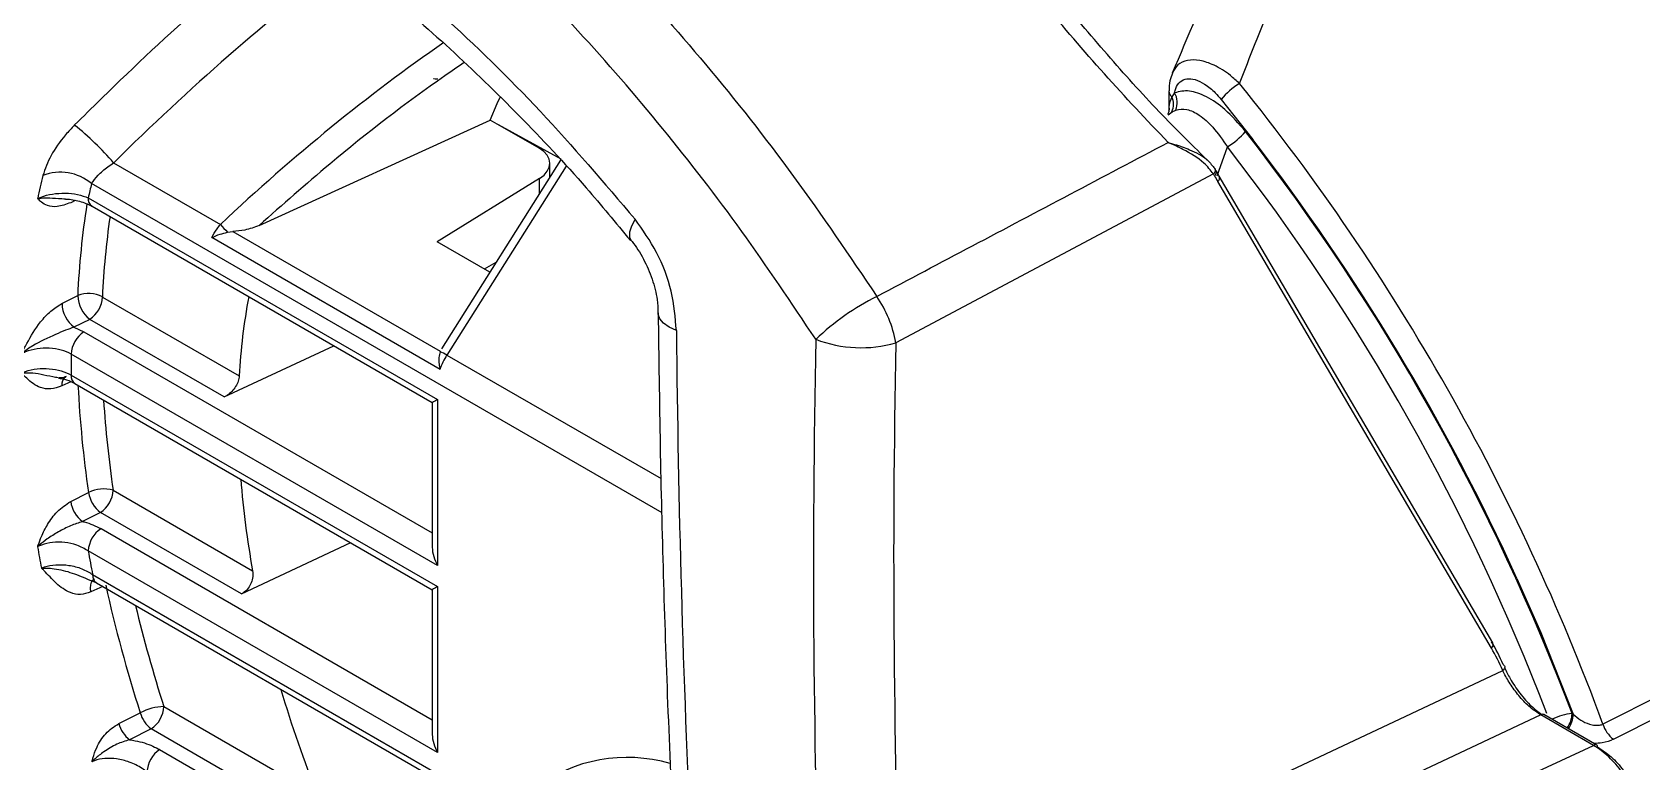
# Model space of a CAD drawing. Extents: x 6 to 134, y 3 to 97.
# Drawn here: x 9.468 to 12.103, y 6.383 to 7.578 of the extents above; entities that cross this region are included whole.
import ezdxf

# ---------------------------------------------------------------- set-up
doc = ezdxf.new("R2010")
doc.units = 0
doc.header["$MEASUREMENT"] = 0
doc.layers.add('OBJECT', color=7, linetype='CONTINUOUS')

msp = doc.modelspace()

# ---------------------------------------------------------------- linework, layer by layer
at = {"layer": 'OBJECT'}
for p, q in [((11.3285, 7.4815), (11.3285, 7.4501)), ((11.338, 7.4784), (11.3336, 7.4718)), ((11.4143, 7.4673), (11.466, 7.4019)), ((9.8397, 7.2611), (10.218, 7.4336)), ((10.2978, 7.3875), (10.218, 7.4336)), ((11.3272, 7.4421), (11.3337, 7.4473)), ((11.3337, 7.4473), (11.3398, 7.4501)), ((10.3342, 7.3695), (10.2315, 7.4258)), ((11.4075, 7.3426), (11.4244, 7.3897)), ((9.6017, 7.3638), (9.7765, 7.2629)), ((10.3331, 7.3678), (10.1382, 7.0591)), ((10.342, 7.3582), (10.1469, 7.0491)), ((10.3154, 7.3397), (10.3154, 7.3628)), ((11.4057, 7.3504), (11.4037, 7.3543)), ((10.4992, 6.7907), (9.5656, 7.3297)), ((10.2985, 7.3381), (10.1311, 7.2346)), ((10.2985, 7.313), (10.2985, 7.3381)), ((11.4015, 7.3455), (10.8818, 7.0692)), ((11.4034, 7.3424), (11.4015, 7.3455)), ((11.8564, 6.5694), (11.4086, 7.3332)), ((11.8589, 6.578), (11.4111, 7.3417)), ((9.5387, 7.3018), (9.5314, 7.2984)), ((9.5601, 7.3063), (10.1319, 6.9762)), ((9.5663, 7.2926), (10.1231, 6.9712)), ((9.7879, 7.2501), (9.797, 7.2512)), ((9.797, 7.2512), (10.1363, 7.0553)), ((10.1358, 7.0256), (9.7623, 7.2412)), ((10.2175, 7.1847), (10.1311, 7.2346)), ((10.2085, 7.1899), (10.2278, 7.201)), ((9.5171, 7.1333), (9.5429, 7.1463)), ((9.5834, 7.144), (9.8072, 7.0148)), ((9.5625, 7.1075), (9.5368, 7.0946)), ((9.5368, 7.0946), (9.5531, 7.0872)), ((9.5531, 7.0872), (10.1231, 6.7581)), ((9.7828, 6.9804), (9.5625, 7.1075)), ((9.7828, 6.9804), (9.9619, 7.0642)), ((10.1319, 6.7045), (9.5322, 7.0506)), ((10.1363, 7.0553), (10.1359, 7.0543)), ((10.1469, 7.0491), (10.4976, 6.8467)), ((9.5322, 7.0162), (10.1319, 6.67)), ((9.5318, 7.0054), (9.5171, 6.9986)), ((9.5384, 7.0025), (10.1231, 6.665)), ((10.1231, 6.9712), (10.1231, 6.734)), ((10.1319, 6.9762), (10.1319, 6.7045)), ((9.5314, 6.8094), (9.5607, 6.8242)), ((9.6008, 6.8278), (9.8291, 6.696)), ((9.58, 6.7912), (9.5507, 6.7765)), ((9.8107, 6.658), (9.58, 6.7912)), ((9.581, 6.7649), (10.1231, 6.4519)), ((10.1319, 6.3983), (9.5601, 6.7283)), ((9.8107, 6.658), (9.9896, 6.742)), ((9.5839, 6.67), (9.5644, 6.6612)), ((9.5673, 6.6897), (10.1319, 6.3638)), ((9.5735, 6.676), (10.1231, 6.3588)), ((10.1231, 6.665), (10.1231, 6.4278)), ((10.1319, 6.67), (10.1319, 6.3983)), ((11.3046, 6.2644), (11.8749, 6.5325)), ((9.6101, 6.4459), (9.6452, 6.4635)), ((9.6838, 6.4736), (9.9356, 6.3283)), ((11.9373, 6.46), (11.3482, 6.183)), ((12.0237, 6.4101), (11.9373, 6.46)), ((12.0288, 6.4107), (11.9424, 6.4606)), ((11.9904, 6.4612), (11.9884, 6.4624)), ((9.663, 6.4371), (9.6278, 6.4194)), ((9.9248, 6.286), (9.663, 6.4371)), ((9.677, 6.4032), (10.0294, 6.1998)), ((11.4482, 6.1435), (12.0237, 6.4101))]:
    msp.add_line(p, q, dxfattribs=at)
at = {"layer": 'OBJECT', "flags": 128}
for points in [[(10.218, 7.4336), (10.2294, 7.4608), (10.2342, 7.4711)], [(11.4022, 7.356), (11.4033, 7.3551), (11.4039, 7.3544), (11.4041, 7.3541), (11.4045, 7.3528), (11.4046, 7.3514), (11.4043, 7.3499), (11.4037, 7.3484), (11.4028, 7.3469), (11.4015, 7.3455)], [(10.4551, 7.2713), (10.4489, 7.2599), (10.4458, 7.25), (10.4457, 7.2421), (10.4481, 7.2372)], [(10.5226, 7.089), (10.5108, 7.0948), (10.5018, 7.1013), (10.4957, 7.1085), (10.493, 7.1161), (10.4928, 7.1184)], [(9.5644, 6.6612), (9.5638, 6.6673), (9.5641, 6.6728), (9.5655, 6.6774), (9.5678, 6.6807), (9.5704, 6.6826)], [(11.8981, 6.6835), (11.9371, 6.5948), (11.9904, 6.4612)], [(11.8756, 6.5423), (11.8768, 6.5416), (11.8777, 6.5406), (11.8782, 6.5394), (11.8783, 6.5381), (11.878, 6.5367), (11.8773, 6.5352), (11.8763, 6.5338), (11.8749, 6.5325)]]:
    msp.add_lwpolyline(points, dxfattribs=at)
at = {"layer": 'OBJECT'}
for centre, radius, start, end in [((11.3414, 7.4821), 0.013, 183.8367, 232.7074), ((11.5019, 7.3981), 0.1116, 121.1996, 141.7315), ((8.5621, 5.1662), 3.7045, 20.1933, 38.9238), ((11.3056, 7.4595), 0.0306, 336.5377, 23.7501), ((11.3088, 7.4624), 0.0333, 338.3274, 28.7823), ((9.2138, 7.0267), 0.5139, 40.9905, 50.9144), ((11.3593, 7.4963), 0.1249, 301.4064, 319.298), ((8.5675, 5.1694), 3.6571, 20.7055, 37.8796), ((8.577, 5.1748), 3.6075, 20.9079, 37.878), ((8.5513, 5.1592), 3.6776, 24.4863, 37.5764), ((11.3992, 7.3483), 0.00728, 305.1344, 17.9333), ((10.5343, 7.0853), 1.0796, 166.1998, 168.2332), ((9.5148, 7.2698), 0.0785, 49.682, 111.6683), ((10.5666, 7.0837), 1.0308, 166.1944, 167.5288), ((11.4042, 7.3391), 0.00739, 306.3514, 20.921), ((9.5744, 7.3045), 0.0144, 172.814, 235.8738), ((10.8467, 7.0905), 1.305, 170.9269, 177.552), ((10.8845, 7.0875), 1.3024, 171.6976, 177.5123), ((9.9709, 7.4231), 0.2518, 219.5019, 223.4009), ((9.5609, 7.1053), 0.0448, 59.9248, 113.7567), ((9.5935, 7.1476), 0.0506, 181.4562, 232.2583), ((9.5372, 7.1462), 0.0462, 303.2297, 357.3477), ((10.8007, 6.962), 0.9949, 169.4279, 176.9596), ((11.0386, 6.7709), 0.4186, 116.6686, 133.4589), ((10.6897, 7.0346), 0.1952, 10.1985, 34.4163), ((9.5678, 7.1346), 0.0506, 181.4708, 232.2576), ((9.5784, 7.0485), 0.0462, 123.2297, 177.3477), ((10.8244, 7.2643), 0.2033, 248.7407, 286.4013), ((11.0424, 7.0334), 1.5103, 179.3466, 180.6534), ((10.1171, 7.0005), 0.057, 58.5212, 70.7266), ((9.5319, 7.0012), 0.015, 125.439, 190.2015), ((9.5465, 7.0144), 0.0144, 172.814, 235.8738), ((11.3796, 7.092), 1.8386, 182.8805, 188.3769), ((11.414, 7.0938), 1.8326, 183.7038, 188.3487), ((9.5854, 6.7739), 0.056, 74.0388, 116.1981), ((9.6117, 6.8319), 0.0516, 188.6708, 232.0926), ((9.5547, 6.8299), 0.0462, 303.2297, 357.3477), ((11.3271, 6.9668), 1.5223, 184.5532, 190.2466), ((9.5824, 6.8172), 0.0516, 188.6719, 232.0926), ((9.6063, 6.7262), 0.0462, 123.2297, 177.3477), ((11.5494, 7.0836), 2.1012, 189.5405, 190.5131), ((11.5831, 7.0849), 2.0542, 189.9971, 191.0921), ((9.5816, 6.6879), 0.0144, 172.814, 235.8738), ((11.9072, 7.1884), 2.3753, 192.5519, 197.7704), ((11.9336, 7.1938), 2.3622, 193.58, 197.7499), ((11.852, 6.5754), 0.00739, 306.3514, 20.921), ((11.8214, 7.0801), 2.0302, 196.5526, 201.7367), ((9.6856, 6.3883), 0.0853, 91.1576, 118.2211), ((9.6942, 6.4773), 0.0509, 195.7361, 232.165), ((9.6377, 6.4758), 0.0462, 303.2297, 357.3477), ((11.9403, 6.4559), 0.00508, 65.8557, 126.7881), ((12.0002, 6.3633), 0.0998, 96.7686, 116.3068), ((11.9439, 6.4641), 0.0446, 325.0707, 357.7635), ((11.9453, 6.4632), 0.0452, 325.2994, 357.5348), ((9.6591, 6.4596), 0.0509, 195.7198, 232.1647), ((12.0869, 6.4601), 0.0504, 197.5923, 232.1954), ((9.7024, 6.3645), 0.0462, 123.2297, 177.3477), ((12.0267, 6.4061), 0.00508, 65.8557, 126.7881), ((12.0264, 6.407), 0.00443, 3.2344, 56.8424), ((10.4418, 6.1396), 0.2508, 73.6714, 126.814)]:
    msp.add_arc(centre, radius, start, end, dxfattribs=at)
for centre, major_axis, ratio, start_param, end_param in [((10.1304, 5.8918), (1.4456, 2.1448), 0.522119, 0.993394, 1.205), ((10.1583, 5.9349), (1.2421, 1.844), 0.519337, 0.924375, 1.159868), ((10.2554, 7.3622), (0.06, 0.0009), 0.587275, 5.506205, 7.059548), ((11.7651, 7.6724), (0.2555, 0.4414), 0.719689, 2.727079, 2.754128), ((21.4016, 13.1276), (5.5041, 16.751), 0.560269, 2.115265, 2.169133), ((24.6269, 11.2657), (8.7039, 15.04), 0.71887, 2.225239, 2.289687), ((24.6879, 11.2304), (8.654, 14.9534), 0.719689, 2.225246, 2.289695), ((10.1739, 7.0275), (0.0296, 0.0522), 0.572321, 1.47916, 1.919366), ((10.1531, 6.9885), (0.03, 0.0173), 0.00007, 2.356154, 3.141552), ((10.1531, 6.7167), (-0.0212, 0.0367), 0.577335, 0.785358, 1.570756), ((10.1531, 6.6823), (0.03, 0.0173), 0.00007, 2.356154, 3.141633), ((11.5138, 6.2435), (0.2454, 0.4241), 0.719689, 5.787461, 5.89572), ((11.5077, 6.247), (0.2504, 0.4328), 0.716843, 5.787436, 5.895695), ((10.1531, 6.4105), (-0.0212, 0.0367), 0.577335, 0.785358, 1.570756)]:
    msp.add_ellipse(centre, major_axis=major_axis, ratio=ratio, start_param=start_param, end_param=end_param, dxfattribs=at)
for points, knots in [([(8.6641, 8.4073), (8.7134, 8.4167), (8.8123, 8.4355), (8.9692, 8.4411), (9.132, 8.4293), (9.2976, 8.3982), (9.4637, 8.3488), (9.63, 8.2814), (9.7974, 8.1951), (9.9617, 8.0916), (10.121, 7.9729), (10.2751, 7.8399), (10.4258, 7.691), (10.5733, 7.5248), (10.7165, 7.3435), (10.8059, 7.2113), (10.8507, 7.145)], [0, 0, 0, 0, 0.069874, 0.140224, 0.21209, 0.284485, 0.354361, 0.42473, 0.496663, 0.569139, 0.63829, 0.70792, 0.779053, 0.850702, 0.925062, 1, 1, 1, 1]), ([(10.7507, 7.0748), (10.7109, 7.1343), (10.631, 7.2539), (10.5005, 7.4225), (10.3622, 7.5823), (10.2176, 7.7287), (10.0688, 7.8602), (9.9159, 7.9768), (9.7578, 8.0789), (9.5984, 8.1635), (9.4397, 8.2301), (9.2822, 8.2794), (9.1242, 8.3118), (8.963, 8.3265), (8.8003, 8.323), (8.6943, 8.3027), (8.6412, 8.2926)], [0, 0, 0, 0, 0.069423, 0.139315, 0.210704, 0.282616, 0.352042, 0.421958, 0.493432, 0.565446, 0.634079, 0.703187, 0.773786, 0.844894, 0.922121, 1, 1, 1, 1]), ([(8.942, 8.1448), (8.9902, 8.1428), (9.0867, 8.1388), (9.2367, 8.1116), (9.3896, 8.0682), (9.5433, 8.0076), (9.6949, 7.9313), (9.8448, 7.8396), (9.9935, 7.7317), (10.1467, 7.6019), (10.3023, 7.4504), (10.404, 7.3312), (10.4551, 7.2713)], [0, 0, 0, 0, 0.095398, 0.1907956, 0.2889546, 0.3871132, 0.4825164, 0.5779195, 0.6761072, 0.7742954, 0.8866036, 1, 1, 1, 1]), ([(9.0111, 8.0728), (9.0319, 8.0728), (9.091, 8.0728), (9.192, 8.06), (9.3127, 8.0354), (9.4349, 7.9986), (9.5573, 7.9507), (9.679, 7.8916), (9.7997, 7.822), (9.9192, 7.7419), (10.0371, 7.6516), (10.1529, 7.5516), (10.2659, 7.4419), (10.3645, 7.337), (10.4234, 7.2655), (10.4473, 7.2365)], [0, 0, 0, 0, 0.044901, 0.127873, 0.210549, 0.292984, 0.3752, 0.456609, 0.537595, 0.618668, 0.699864, 0.781207, 0.862702, 0.944336, 1, 1, 1, 1]), ([(11.4441, 7.4936), (11.4613, 7.5371), (11.4985, 7.6314), (11.5361, 7.7231), (11.5565, 7.7726)], [0, 0, 0, 0, 0.460735, 1, 1, 1, 1]), ([(9.5378, 7.4256), (9.5662, 7.4536), (9.6482, 7.5346), (9.7695, 7.6448), (9.8666, 7.7202), (9.9047, 7.7497)], [0, 0, 0, 0, 0.242354, 0.702629, 1, 1, 1, 1]), ([(11.4416, 7.7598), (11.4315, 7.7368), (11.3954, 7.655), (11.3597, 7.5709), (11.334, 7.5104)], [0, 0, 0, 0, 0.281039, 1, 1, 1, 1]), ([(11.3273, 7.397), (11.2921, 7.4342), (11.2215, 7.509), (11.1563, 7.5859), (11.1236, 7.6245)], [0, 0, 0, 0, 0.497922, 1, 1, 1, 1]), ([(11.3944, 7.3652), (11.3688, 7.3905), (11.3129, 7.4455), (11.2316, 7.5356), (11.1772, 7.6), (11.1496, 7.6327)], [0, 0, 0, 0, 0.293924, 0.641136, 1, 1, 1, 1]), ([(10.1753, 7.5278), (10.1648, 7.5206), (10.0894, 7.469), (9.9759, 7.3816), (9.878, 7.295), (9.8397, 7.2611)], [0, 0, 0, 0, 0.090061, 0.644114, 1, 1, 1, 1]), ([(11.3347, 7.5104), (11.3329, 7.5064), (11.3288, 7.4974), (11.3291, 7.487), (11.3293, 7.4813)], [0, 0, 0, 0, 0.4433881, 1, 1, 1, 1]), ([(11.4441, 7.4936), (11.4392, 7.4981), (11.426, 7.5101), (11.4035, 7.5241), (11.3791, 7.5324), (11.3586, 7.5325), (11.3423, 7.5256), (11.3369, 7.5153), (11.3343, 7.5103)], [0, 0, 0, 0, 0.119228, 0.318817, 0.498972, 0.66867, 0.840348, 1, 1, 1, 1]), ([(10.1251, 7.5018), (10.1254, 7.5018), (10.1268, 7.5013), (10.1293, 7.5012), (10.1317, 7.5012), (10.1323, 7.5012), (10.1324, 7.5012)], [0, 0, 0, 0, 0.150454, 0.807066, 0.987343, 1, 1, 1, 1]), ([(11.338, 7.4784), (11.3385, 7.4807), (11.3401, 7.4882), (11.3463, 7.4973), (11.3576, 7.5021), (11.3717, 7.5007), (11.3878, 7.4929), (11.4026, 7.4809), (11.4111, 7.471), (11.4143, 7.4673)], [0, 0, 0, 0, 0.072611, 0.232465, 0.384312, 0.536497, 0.701328, 0.887553, 1, 1, 1, 1]), ([(11.4541, 7.4149), (11.4431, 7.4276), (11.4229, 7.451), (11.3907, 7.4728), (11.3615, 7.4837), (11.3458, 7.4802), (11.338, 7.4784)], [0, 0, 0, 0, 0.296309, 0.542641, 0.770962, 1, 1, 1, 1]), ([(11.3336, 7.4718), (11.3311, 7.4662), (11.328, 7.4591), (11.3289, 7.4516), (11.3291, 7.45)], [0, 0, 0, 0, 0.7906571, 1, 1, 1, 1]), ([(11.328, 7.4499), (11.3282, 7.4491), (11.3287, 7.4466), (11.3273, 7.4443), (11.3264, 7.4429)], [0, 0, 0, 0, 0.334915, 1, 1, 1, 1]), ([(11.3398, 7.4501), (11.3457, 7.4511), (11.3577, 7.4532), (11.3793, 7.4422), (11.4025, 7.4218), (11.4167, 7.4011), (11.4244, 7.3897)], [0, 0, 0, 0, 0.220289, 0.445216, 0.694221, 1, 1, 1, 1]), ([(9.5378, 7.4256), (9.5328, 7.4203), (9.5176, 7.4042), (9.497, 7.3752), (9.4896, 7.3536), (9.4858, 7.3428)], [0, 0, 0, 0, 0.201185, 0.599014, 1, 1, 1, 1]), ([(10.8507, 7.145), (10.9029, 7.1726), (11.0617, 7.2567), (11.2206, 7.3406), (11.3273, 7.397)], [0, 0, 0, 0, 0.328344, 1, 1, 1, 1]), ([(11.4015, 7.3455), (11.3967, 7.3516), (11.3846, 7.3671), (11.3579, 7.3829), (11.3369, 7.3929), (11.3286, 7.3964), (11.3274, 7.397), (11.3273, 7.397)], [0, 0, 0, 0, 0.2912753, 0.7317766, 0.9610229, 0.9959916, 1, 1, 1, 1]), ([(11.3273, 7.397), (11.3274, 7.397), (11.3286, 7.3967), (11.3322, 7.3957), (11.3442, 7.3921), (11.3657, 7.3844), (11.3894, 7.3723), (11.3985, 7.3606), (11.4022, 7.356)], [0, 0, 0, 0, 0.003811, 0.036464, 0.111775, 0.383706, 0.753032, 1, 1, 1, 1]), ([(9.5656, 7.3297), (9.5687, 7.3342), (9.5751, 7.3432), (9.5889, 7.355), (9.5985, 7.3616), (9.6017, 7.3638)], [0, 0, 0, 0, 0.396075, 0.797134, 1, 1, 1, 1]), ([(11.4111, 7.3417), (11.4107, 7.3425), (11.409, 7.3454), (11.4073, 7.3484), (11.4061, 7.3507)], [0, 0, 0, 0, 0.250018, 1, 1, 1, 1]), ([(9.4774, 7.3054), (9.4792, 7.3062), (9.4863, 7.3093), (9.5014, 7.3131), (9.5225, 7.3146), (9.5435, 7.3125), (9.5546, 7.3084), (9.5601, 7.3063)], [0, 0, 0, 0, 0.075653, 0.298165, 0.527692, 0.762957, 1, 1, 1, 1]), ([(9.4774, 7.3054), (9.4774, 7.3054), (9.4783, 7.3055), (9.483, 7.3062), (9.4939, 7.3068), (9.5086, 7.3056), (9.519, 7.3049), (9.5229, 7.3046)], [0, 0, 0, 0, 0.005706, 0.065943, 0.37072, 0.765561, 1, 1, 1, 1]), ([(9.5314, 7.2984), (9.5238, 7.2957), (9.5093, 7.2905), (9.4938, 7.293), (9.4843, 7.2983), (9.4796, 7.3028), (9.4777, 7.305), (9.4774, 7.3054), (9.4774, 7.3054)], [0, 0, 0, 0, 0.315257, 0.591484, 0.816993, 0.968793, 0.996835, 1, 1, 1, 1]), ([(9.5229, 7.3042), (9.5241, 7.3042), (9.5332, 7.3042), (9.549, 7.3002), (9.5622, 7.2953), (9.5663, 7.2926), (9.5663, 7.2926)], [0, 0, 0, 0, 0.068498, 0.532435, 0.996145, 1, 1, 1, 1]), ([(10.5226, 7.089), (10.5208, 7.1104), (10.5172, 7.153), (10.4927, 7.2183), (10.4675, 7.2539), (10.4551, 7.2713)], [0, 0, 0, 0, 0.336948, 0.673845, 1, 1, 1, 1]), ([(9.7623, 7.2412), (9.7649, 7.246), (9.769, 7.2535), (9.7746, 7.2605), (9.7765, 7.2629)], [0, 0, 0, 0, 0.6466905, 1, 1, 1, 1]), ([(9.7623, 7.2412), (9.7623, 7.2412), (9.7663, 7.2432), (9.7745, 7.2467), (9.7838, 7.2491), (9.7879, 7.2501)], [0, 0, 0, 0, 0.008868, 0.572493, 1, 1, 1, 1]), ([(9.8397, 7.2611), (9.8321, 7.2582), (9.8189, 7.2532), (9.8035, 7.2518), (9.797, 7.2512)], [0, 0, 0, 0, 0.575319, 1, 1, 1, 1]), ([(10.4478, 7.2373), (10.4486, 7.2365), (10.456, 7.228), (10.4694, 7.2066), (10.4838, 7.1736), (10.4917, 7.1421), (10.4922, 7.1256), (10.4923, 7.1188)], [0, 0, 0, 0, 0.0283852, 0.2894322, 0.5507214, 0.8136567, 1, 1, 1, 1]), ([(9.4512, 7.0512), (9.4513, 7.0513), (9.454, 7.0569), (9.4629, 7.0747), (9.4776, 7.0992), (9.4984, 7.1218), (9.5109, 7.1295), (9.5171, 7.1333)], [0, 0, 0, 0, 0.002802, 0.172015, 0.55712, 0.778452, 1, 1, 1, 1]), ([(10.4928, 7.1184), (10.4938, 7.0455), (10.4966, 6.831), (10.505, 6.5417), (10.5148, 6.3269), (10.5182, 6.251)], [0, 0, 0, 0, 0.250071, 0.735231, 1, 1, 1, 1]), ([(9.5368, 7.0946), (9.5322, 7.093), (9.5221, 7.0896), (9.4994, 7.0794), (9.4776, 7.0698), (9.4599, 7.0583), (9.4541, 7.0537), (9.4513, 7.0513), (9.4512, 7.0512)], [0, 0, 0, 0, 0.152597, 0.335216, 0.766583, 0.880806, 0.996721, 1, 1, 1, 1]), ([(9.5322, 7.0506), (9.527, 7.0531), (9.5165, 7.058), (9.4965, 7.0608), (9.4761, 7.0597), (9.4608, 7.0558), (9.4533, 7.0522), (9.4512, 7.0512)], [0, 0, 0, 0, 0.22747, 0.454853, 0.682237, 0.909584, 1, 1, 1, 1]), ([(10.1359, 7.0543), (10.1352, 7.0513), (10.1337, 7.0455), (10.134, 7.0351), (10.1351, 7.0284), (10.1357, 7.0257), (10.1358, 7.0256)], [0, 0, 0, 0, 0.378286, 0.740602, 0.992265, 1, 1, 1, 1]), ([(9.4512, 7.0197), (9.4533, 7.0206), (9.4608, 7.0237), (9.4761, 7.027), (9.4965, 7.0272), (9.5165, 7.0238), (9.527, 7.0187), (9.5322, 7.0162)], [0, 0, 0, 0, 0.090605, 0.317992, 0.545361, 0.772689, 1, 1, 1, 1]), ([(9.4512, 7.0197), (9.4513, 7.0197), (9.4541, 7.02), (9.4599, 7.0202), (9.4776, 7.0197), (9.4953, 7.0148), (9.5095, 7.0125), (9.5109, 7.0122)], [0, 0, 0, 0, 0.0046134, 0.1676776, 0.3283615, 0.935191, 1, 1, 1, 1]), ([(9.5171, 6.9986), (9.5109, 6.9964), (9.4984, 6.9921), (9.4776, 6.9958), (9.4629, 7.0071), (9.454, 7.0167), (9.4513, 7.0197), (9.4512, 7.0197)], [0, 0, 0, 0, 0.221548, 0.44288, 0.827985, 0.997198, 1, 1, 1, 1]), ([(9.5107, 7.0115), (9.5155, 7.0107), (9.5266, 7.0087), (9.5341, 7.0047), (9.5384, 7.0024)], [0, 0, 0, 0, 0.432189, 1, 1, 1, 1]), ([(9.5238, 7.0139), (9.5233, 7.0136), (9.5202, 7.0119), (9.516, 7.0113), (9.5137, 7.0117), (9.5125, 7.0119)], [0, 0, 0, 0, 0.080096, 0.528888, 1, 1, 1, 1]), ([(9.8072, 7.0148), (9.8068, 7.012), (9.806, 7.0064), (9.8016, 6.9974), (9.7953, 6.9893), (9.7887, 6.9835), (9.7844, 6.9812), (9.7828, 6.9804)], [0, 0, 0, 0, 0.216609, 0.433176, 0.650777, 0.869529, 1, 1, 1, 1]), ([(12.056, 6.4203), (12.3388, 6.5619), (12.7432, 6.7644), (13.1476, 6.967), (13.2693, 7.0279)], [0, 0, 0, 0, 0.699038, 1, 1, 1, 1]), ([(12.8926, 6.8728), (12.8773, 6.8651), (12.8006, 6.8267), (12.516, 6.684), (12.2467, 6.5491), (12.0389, 6.4449)], [0, 0, 0, 0, 0.053919, 0.269597, 1, 1, 1, 1]), ([(9.4774, 6.7354), (9.4774, 6.7355), (9.4777, 6.7364), (9.4796, 6.742), (9.4843, 6.7543), (9.4938, 6.7732), (9.5093, 6.7948), (9.5238, 6.8043), (9.5314, 6.8094)], [0, 0, 0, 0, 0.003165, 0.031207, 0.183007, 0.408516, 0.684743, 1, 1, 1, 1]), ([(9.5507, 6.7765), (9.5442, 6.7743), (9.5307, 6.77), (9.5113, 6.7597), (9.4939, 6.7492), (9.483, 6.7407), (9.4783, 6.7362), (9.4774, 6.7354), (9.4774, 6.7354)], [0, 0, 0, 0, 0.24586, 0.504617, 0.760113, 0.957329, 0.996307, 1, 1, 1, 1]), ([(9.5507, 6.7765), (9.5517, 6.7763), (9.5628, 6.7736), (9.5723, 6.769), (9.581, 6.7649)], [0, 0, 0, 0, 0.081826, 1, 1, 1, 1]), ([(9.5601, 6.7283), (9.5542, 6.7318), (9.5429, 6.7383), (9.522, 6.7428), (9.5017, 6.743), (9.4866, 6.7396), (9.4794, 6.7363), (9.4774, 6.7354)], [0, 0, 0, 0, 0.2522055, 0.4781035, 0.6981365, 0.9154804, 1, 1, 1, 1]), ([(9.4836, 6.7002), (9.4852, 6.7009), (9.4922, 6.7037), (9.5074, 6.7065), (9.5289, 6.7055), (9.5503, 6.7), (9.5616, 6.6932), (9.5673, 6.6897)], [0, 0, 0, 0, 0.06622, 0.289538, 0.521764, 0.760041, 1, 1, 1, 1]), ([(9.4836, 6.7002), (9.4836, 6.7002), (9.486, 6.7004), (9.4916, 6.7004), (9.5066, 6.6996), (9.5304, 6.6942), (9.5495, 6.6864), (9.559, 6.6824)], [0, 0, 0, 0, 0.003789, 0.107041, 0.248883, 0.625597, 1, 1, 1, 1]), ([(9.5644, 6.6612), (9.5587, 6.6593), (9.5472, 6.6557), (9.527, 6.6602), (9.507, 6.6748), (9.4931, 6.6908), (9.485, 6.6989), (9.4836, 6.7002), (9.4836, 6.7002)], [0, 0, 0, 0, 0.174609, 0.349137, 0.641913, 0.941152, 0.997522, 1, 1, 1, 1]), ([(9.8291, 6.696), (9.8293, 6.6928), (9.8299, 6.6864), (9.8273, 6.6762), (9.8224, 6.6673), (9.8165, 6.6612), (9.8123, 6.6589), (9.8107, 6.658)], [0, 0, 0, 0, 0.2208585, 0.4419264, 0.6576929, 0.8673255, 1, 1, 1, 1]), ([(9.5589, 6.682), (9.5641, 6.6803), (9.5698, 6.6785), (9.5731, 6.6762), (9.5734, 6.676)], [0, 0, 0, 0, 0.921379, 1, 1, 1, 1]), ([(11.8781, 6.5374), (11.8808, 6.5315), (11.8872, 6.5181), (11.9025, 6.4954), (11.9206, 6.4742), (11.9332, 6.4651), (11.9389, 6.4609)], [0, 0, 0, 0, 0.220105, 0.501028, 0.773646, 1, 1, 1, 1]), ([(11.9373, 6.46), (11.9314, 6.4638), (11.9197, 6.4715), (11.9027, 6.4891), (11.8881, 6.5087), (11.8793, 6.5235), (11.8757, 6.5309), (11.8749, 6.5325)], [0, 0, 0, 0, 0.231454, 0.4628, 0.696832, 0.93503, 1, 1, 1, 1]), ([(11.9904, 6.4612), (11.9943, 6.4578), (12.002, 6.4512), (12.0146, 6.4452), (12.024, 6.4432), (12.0307, 6.4428), (12.0352, 6.4434), (12.0381, 6.4446), (12.0389, 6.4449)], [0, 0, 0, 0, 0.29554, 0.57572, 0.740311, 0.809198, 0.945635, 1, 1, 1, 1]), ([(9.5663, 6.3832), (9.5663, 6.3833), (9.5668, 6.3854), (9.5687, 6.3933), (9.5746, 6.4097), (9.588, 6.4313), (9.6025, 6.4409), (9.6101, 6.4459)], [0, 0, 0, 0, 0.003673, 0.075621, 0.294595, 0.635204, 1, 1, 1, 1]), ([(9.6278, 6.4194), (9.6207, 6.4172), (9.6059, 6.4125), (9.587, 6.4009), (9.5739, 6.3908), (9.5679, 6.385), (9.5664, 6.3833), (9.5663, 6.3832)], [0, 0, 0, 0, 0.307721, 0.642116, 0.899777, 0.995744, 1, 1, 1, 1]), ([(9.6278, 6.4194), (9.6309, 6.4189), (9.6445, 6.4167), (9.6617, 6.4114), (9.6734, 6.4051), (9.677, 6.4032)], [0, 0, 0, 0, 0.166874, 0.742789, 1, 1, 1, 1]), ([(12.0902, 6.3295), (12.0855, 6.3396), (12.0763, 6.3598), (12.0545, 6.3864), (12.0362, 6.4024), (12.0259, 6.4087), (12.0237, 6.4101)], [0, 0, 0, 0, 0.302947, 0.605662, 0.913216, 1, 1, 1, 1]), ([(12.056, 6.4203), (12.0559, 6.4202), (12.0506, 6.4176), (12.0403, 6.4138), (12.029, 6.4134), (12.0244, 6.4132)], [0, 0, 0, 0, 0.0143058, 0.6026173, 1, 1, 1, 1]), ([(12.0308, 6.4072), (12.0381, 6.4023), (12.0527, 6.3925), (12.0732, 6.3696), (12.0858, 6.3492), (12.0907, 6.3372), (12.0918, 6.3344)], [0, 0, 0, 0, 0.301009, 0.601823, 0.907075, 1, 1, 1, 1]), ([(9.6562, 6.3667), (9.6536, 6.3686), (9.6451, 6.3749), (9.6286, 6.383), (9.6074, 6.3886), (9.5875, 6.3894), (9.5739, 6.3866), (9.5677, 6.3838), (9.5663, 6.3832)], [0, 0, 0, 0, 0.110279, 0.354068, 0.569426, 0.763377, 0.947631, 1, 1, 1, 1])]:
    msp.add_open_spline(points, degree=3, knots=knots, dxfattribs=at)

doc.saveas('drawing.dxf')
